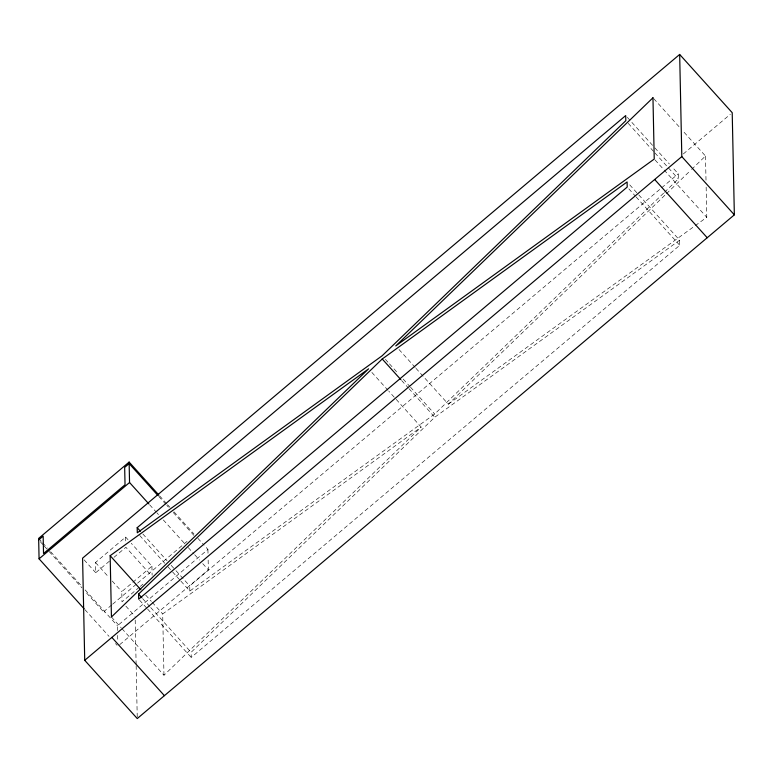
<?xml version="1.0" encoding="UTF-8"?>
<svg xmlns="http://www.w3.org/2000/svg" width="773" height="773" viewBox="0 0 773 773"><rect width="100%" height="100%" fill="white"/><g stroke="black" fill="none" stroke-linecap="round" stroke-linejoin="round"><path stroke-width="0.58" stroke-dasharray="3.87 2.9" d="M121.941 628.633L163.973 675.225L421.169 427.073L388.838 391.225M180.94 581.19L189.829 591.045L434.706 414.009L663.62 193.134M664.48 192.303L678.356 178.911L678.25 173.809L672.597 167.528M679.641 240.2L679.747 245.302L191.221 657.437L191.115 652.325L434.774 417.236L679.641 240.2L628.72 183.752M415.971 368.334L448.311 404.173L665.534 194.583M666.394 193.743L690.724 170.273M691.593 169.432L705.498 156.02L682.868 130.927M109.428 561.159L95.717 572.725L95.504 562.512L125.661 537.071L128.047 539.718M113.998 557.314L125.873 547.284L151.344 575.527M139.353 587.2L121.989 601.848L121.776 591.635L151.933 566.194L131.236 543.255M111.708 604.979L104.326 611.201L104.355 612.728L85.136 591.422M112.636 604.196L136.637 583.953M137.555 583.171L189.25 539.554M140.261 586.427L143.005 584.117M117.564 630.575L117.457 625.763L207.927 549.448L204.835 546.018M683.303 153.953L730.369 114.249M119.738 644.634L208.352 569.875L208.13 559.063M189.829 591.045L189.723 585.934L660.741 188.583M661.659 187.8L678.25 173.809M448.311 404.173L706.783 217.3L706.126 186.061M163.973 675.225L162.688 613.936L421.169 427.073M653.765 98.673L679.631 127.342M627.328 117.361L654.006 146.928M654.808 147.817L669.36 163.953M628.246 123.361L654.113 152.03M654.915 152.928L678.356 178.911M655.05 159.953L706.783 217.3M628.826 188.854L635.29 196.023M636.102 196.922L679.747 245.302M399.003 349.512L415.169 367.436M385.398 359.348L388.626 362.933M389.437 363.832L398.327 373.688M403.177 379.06L409.642 386.229M410.453 387.128L434.706 414.009M401.631 380.5L408.096 387.669M408.907 388.558L434.774 417.236M371.861 372.412L388.027 390.336M159.557 495.822L166.765 503.812M167.557 504.701L169.963 507.359M173.973 511.803L193.994 533.998M197.878 538.308L204.062 545.168M158.784 496.45L165.992 504.44M166.794 505.329L168.398 507.107M173.2 512.431L194.023 535.515M149.653 504.798L156.088 511.929M156.89 512.818L158.494 514.605M163.325 519.949L185.037 544.018M188.254 547.584L193.878 553.826M194.68 554.724L199.511 560.067M202.729 563.633L208.352 569.875M142.841 533.969L167.094 560.85M171.133 565.324L175.171 569.807M175.983 570.706L189.723 585.934M139.72 535.496L164.775 563.266M168.012 566.851L180.128 580.291M145.72 595.123L151.373 601.394M152.184 602.293L162.688 613.936M142.619 598.573L149.894 606.631M150.696 607.53L191.115 652.325M139.488 600.09L146.764 608.158M147.575 609.047L191.221 657.437M95.504 562.512L109.041 577.518M112.22 581.045L121.776 591.635M84.131 559.884L95.717 572.725M125.854 606.129L135.12 616.41M111.438 616.98L121.139 627.734M38.65 538.404L41.858 541.96M42.65 542.849L47.462 548.173M50.66 551.719L81.899 586.349M85.107 589.896L117.457 625.763M40.283 541.699L43.491 545.255M44.293 546.144L48.293 550.579M49.095 551.468L81.928 587.866M84.914 609.646L109.041 636.392M115.477 643.523L117.081 645.3M705.498 156.02L706.029 181.249M207.927 549.448L208.024 554.251M151.933 566.194L152.117 575.276M135.198 620.014L136.125 664.471M136.154 665.679L137.265 718.552M125.661 537.071L125.757 541.612M117.66 635.377L117.757 640.189"/><path stroke-width="1.16" d="M138.58 594.089L382.229 358.991L627.106 181.955L627.212 187.066L138.686 599.191L138.58 594.089L141.807 597.674M158.755 494.933L129.12 462.08L38.65 538.404L39.075 558.831L84.112 608.757M38.679 539.921L43.172 536.143L43.53 553.526L125.033 484.777L124.666 467.385L129.149 463.607L157.982 495.561M39.075 558.831L129.545 482.516L129.12 462.08M679.67 54.448L82.585 558.164L84.721 660.306L137.265 718.552L734.35 214.836L732.215 112.694L679.67 54.448L681.815 156.59L734.35 214.836M137.188 527.698L625.715 115.564L625.821 120.675L382.162 355.764L137.294 532.8L137.188 527.698L140.415 531.283M84.721 660.306L681.815 156.59M110.153 555.7L368.624 368.827L111.438 616.98L110.153 555.7L140.87 589.751M654.673 179.491L707.208 237.726M382.229 358.991L400.82 379.601M129.545 482.516L148.851 503.909M111.863 637.416L164.398 695.652M652.963 97.775L395.766 345.927L654.238 159.064L652.963 97.775"/></g></svg>
